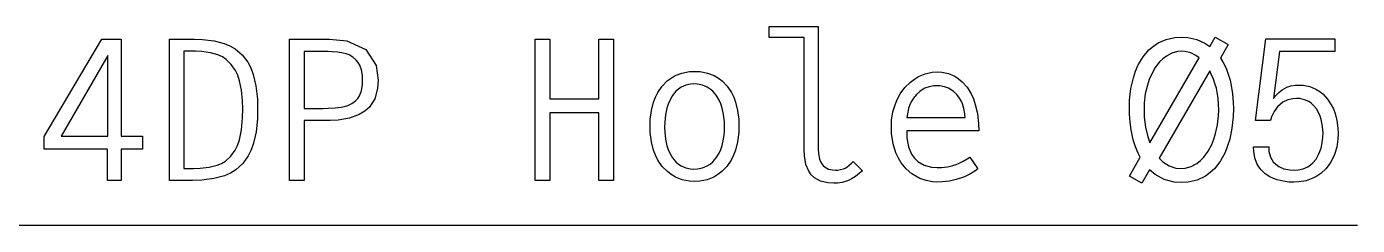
# Model space of a CAD drawing. Header units: millimetres. Extents: x -52 to 387, y -356 to 56.
# Drawn here: x 49.71 to 80.7, y 51 to 55.64 of the extents above; entities that cross this region are included whole.
import ezdxf

# ---------------------------------------------------------------- set-up
doc = ezdxf.new("R2010")
doc.units = ezdxf.units.MM
doc.layers.add('AM_5', color=3, linetype='Continuous', lineweight=25)

msp = doc.modelspace()

# ---------------------------------------------------------------- linework, layer by layer
at = {"layer": 'AM_5'}
msp.add_line((80.7, 51), (27.5, 51), dxfattribs=at)
for points in [[(68.509, 51.989), (68.509, 51.989), (68.372, 51.996), (68.196, 52.037), (68.196, 52.037), (68.057, 52.112), (67.983, 52.181), (67.983, 52.181), (67.924, 52.266), (67.86, 52.425), (67.86, 52.425), (67.826, 52.622), (67.819, 52.773), (67.819, 55.385), (67.005, 55.385), (67.005, 55.644), (68.147, 55.644), (68.147, 52.783), (68.147, 52.783), (68.151, 52.679), (68.175, 52.549), (68.175, 52.549), (68.219, 52.449), (68.26, 52.399), (68.26, 52.399), (68.307, 52.36), (68.387, 52.318), (68.387, 52.318), (68.478, 52.295), (68.545, 52.291), (68.545, 52.291), (68.596, 52.293), (68.667, 52.304), (68.667, 52.304), (68.731, 52.323), (68.77, 52.341), (68.77, 52.341), (68.808, 52.363), (68.865, 52.405), (68.865, 52.405), (68.922, 52.456), (68.961, 52.496), (69.173, 52.275), (69.173, 52.275), (69.108, 52.218), (69.014, 52.144), (69.014, 52.144), (68.923, 52.086), (68.865, 52.056), (68.865, 52.056), (68.804, 52.032), (68.703, 52.005), (68.703, 52.005), (68.591, 51.991), (68.509, 51.989)], [(51.597, 52.778), (50.123, 52.778), (50.123, 53.074), (51.465, 55.349), (51.916, 55.349), (51.916, 53.085), (52.407, 53.085), (52.407, 52.778), (51.916, 52.778), (51.916, 52.05), (51.597, 52.05), (51.597, 52.778)], [(53.039, 55.349), (53.612, 55.349), (53.612, 55.349), (53.809, 55.342), (54.077, 55.31), (54.077, 55.31), (54.31, 55.248), (54.447, 55.192), (54.447, 55.192), (54.57, 55.121), (54.73, 54.985), (54.73, 54.985), (54.86, 54.812), (54.931, 54.678), (54.931, 54.678), (54.988, 54.525), (55.051, 54.26), (55.051, 54.26), (55.085, 53.95), (55.091, 53.72), (55.091, 53.72), (55.085, 53.492), (55.053, 53.185), (55.053, 53.185), (54.995, 52.918), (54.941, 52.763), (54.941, 52.763), (54.874, 52.625), (54.746, 52.446), (54.746, 52.446), (54.585, 52.301), (54.46, 52.224), (54.46, 52.224), (54.318, 52.161), (54.073, 52.094), (54.073, 52.094), (53.788, 52.057), (53.576, 52.05), (53.039, 52.05), (53.039, 55.349)], [(55.834, 55.349), (56.763, 55.349), (56.763, 55.349), (57.17, 55.311), (57.612, 55.11), (57.612, 55.11), (57.85, 54.737), (57.896, 54.393), (57.896, 54.393), (57.883, 54.2), (57.818, 53.956), (57.818, 53.956), (57.696, 53.764), (57.584, 53.666), (57.584, 53.666), (57.452, 53.589), (57.227, 53.505), (57.227, 53.505), (56.97, 53.46), (56.781, 53.451), (56.171, 53.451), (56.171, 52.05), (55.834, 52.05), (55.834, 55.349)], [(61.555, 55.349), (61.892, 55.349), (61.892, 53.956), (63.038, 53.956), (63.038, 55.349), (63.375, 55.349), (63.375, 52.05), (63.038, 52.05), (63.038, 53.633), (61.892, 53.633), (61.892, 52.05), (61.555, 52.05), (61.555, 55.349)], [(75.641, 52.591), (75.641, 52.591), (75.594, 52.686), (75.532, 52.837), (75.532, 52.837), (75.481, 52.999), (75.454, 53.114), (75.454, 53.114), (75.431, 53.232), (75.407, 53.414), (75.407, 53.414), (75.394, 53.602), (75.391, 53.731), (75.391, 53.731), (75.397, 53.926), (75.427, 54.199), (75.427, 54.199), (75.483, 54.45), (75.535, 54.605), (75.535, 54.605), (75.597, 54.748), (75.71, 54.938), (75.71, 54.938), (75.846, 55.098), (75.95, 55.187), (75.95, 55.187), (76.063, 55.262), (76.248, 55.342), (76.248, 55.342), (76.452, 55.386), (76.599, 55.394), (76.599, 55.394), (76.749, 55.386), (76.958, 55.34), (76.958, 55.34), (77.149, 55.254), (77.266, 55.176), (77.391, 55.397), (77.691, 55.224), (77.511, 54.91), (77.511, 54.91), (77.568, 54.819), (77.641, 54.671), (77.641, 54.671), (77.702, 54.507), (77.736, 54.39), (77.736, 54.39), (77.763, 54.267), (77.793, 54.073), (77.793, 54.073), (77.809, 53.869), (77.812, 53.727), (77.812, 53.727), (77.806, 53.539), (77.779, 53.271), (77.779, 53.271), (77.727, 53.018), (77.679, 52.858), (77.679, 52.858), (77.62, 52.707), (77.511, 52.506), (77.511, 52.506), (77.377, 52.333), (77.274, 52.233), (77.274, 52.233), (77.16, 52.149), (76.97, 52.058), (76.97, 52.058), (76.758, 52.009), (76.604, 52), (76.604, 52), (76.433, 52.012), (76.198, 52.074), (76.198, 52.074), (75.988, 52.189), (75.862, 52.296), (75.682, 51.986), (75.391, 52.15), (75.641, 52.591)], [(79.217, 52.009), (79.217, 52.009), (79.115, 52.013), (78.968, 52.031), (78.968, 52.031), (78.831, 52.065), (78.744, 52.097), (78.744, 52.097), (78.663, 52.136), (78.554, 52.208), (78.554, 52.208), (78.46, 52.299), (78.406, 52.368), (78.406, 52.368), (78.361, 52.446), (78.311, 52.577), (78.311, 52.577), (78.285, 52.724), (78.28, 52.833), (78.635, 52.833), (78.635, 52.833), (78.641, 52.73), (78.676, 52.597), (78.676, 52.597), (78.74, 52.488), (78.8, 52.428), (78.8, 52.428), (78.87, 52.379), (78.99, 52.325), (78.99, 52.325), (79.128, 52.297), (79.231, 52.291), (79.231, 52.291), (79.319, 52.296), (79.439, 52.321), (79.439, 52.321), (79.545, 52.368), (79.609, 52.412), (79.609, 52.412), (79.665, 52.463), (79.739, 52.551), (79.739, 52.551), (79.798, 52.653), (79.829, 52.728), (79.829, 52.728), (79.855, 52.808), (79.882, 52.933), (79.882, 52.933), (79.897, 53.064), (79.9, 53.156), (79.9, 53.156), (79.897, 53.239), (79.883, 53.361), (79.883, 53.361), (79.856, 53.477), (79.831, 53.553), (79.831, 53.553), (79.801, 53.624), (79.746, 53.72), (79.746, 53.72), (79.677, 53.803), (79.624, 53.852), (79.624, 53.852), (79.566, 53.893), (79.469, 53.937), (79.469, 53.937), (79.36, 53.961), (79.281, 53.966), (79.281, 53.966), (79.196, 53.96), (79.077, 53.931), (79.077, 53.931), (78.967, 53.877), (78.899, 53.827), (78.899, 53.827), (78.837, 53.767), (78.76, 53.662), (78.76, 53.662), (78.703, 53.539), (78.676, 53.447), (78.33, 53.447), (78.567, 55.358), (80.173, 55.358), (80.173, 55.062), (78.89, 55.062), (78.744, 53.968), (78.744, 53.968), (78.792, 54.027), (78.867, 54.103), (78.867, 54.103), (78.946, 54.167), (79.001, 54.201), (79.001, 54.201), (79.059, 54.229), (79.152, 54.26), (79.152, 54.26), (79.254, 54.276), (79.326, 54.279), (79.326, 54.279), (79.438, 54.273), (79.594, 54.242), (79.594, 54.242), (79.736, 54.183), (79.822, 54.129), (79.822, 54.129), (79.902, 54.065), (80.007, 53.952), (80.007, 53.952), (80.093, 53.82), (80.141, 53.721), (80.141, 53.721), (80.18, 53.615), (80.223, 53.448), (80.223, 53.448), (80.246, 53.271), (80.25, 53.147), (80.25, 53.147), (80.245, 53.016), (80.218, 52.831), (80.218, 52.831), (80.167, 52.66), (80.12, 52.554), (80.12, 52.554), (80.064, 52.455), (79.965, 52.324), (79.965, 52.324), (79.846, 52.214), (79.756, 52.152), (79.756, 52.152), (79.66, 52.101), (79.504, 52.045), (79.504, 52.045), (79.336, 52.015), (79.217, 52.009)], [(51.602, 53.085), (51.602, 54.967), (50.514, 53.085), (51.602, 53.085)], [(53.599, 52.332), (53.599, 52.332), (53.755, 52.337), (53.966, 52.362), (53.966, 52.362), (54.148, 52.408), (54.253, 52.45), (54.253, 52.45), (54.346, 52.505), (54.469, 52.614), (54.469, 52.614), (54.568, 52.757), (54.622, 52.87), (54.622, 52.87), (54.667, 53.001), (54.715, 53.233), (54.715, 53.233), (54.74, 53.51), (54.745, 53.72), (54.745, 53.72), (54.74, 53.909), (54.716, 54.162), (54.716, 54.162), (54.67, 54.38), (54.627, 54.506), (54.627, 54.506), (54.575, 54.617), (54.478, 54.76), (54.478, 54.76), (54.36, 54.874), (54.269, 54.934), (54.269, 54.934), (54.167, 54.981), (53.992, 55.033), (53.992, 55.033), (53.792, 55.061), (53.644, 55.067), (53.376, 55.067), (53.376, 52.332), (53.599, 52.332)], [(56.612, 53.733), (56.612, 53.733), (56.732, 53.735), (56.893, 53.745), (56.893, 53.745), (57.033, 53.762), (57.114, 53.778), (57.114, 53.778), (57.188, 53.8), (57.287, 53.847), (57.287, 53.847), (57.372, 53.913), (57.421, 53.967), (57.421, 53.967), (57.463, 54.03), (57.507, 54.147), (57.507, 54.147), (57.532, 54.289), (57.536, 54.398), (57.536, 54.398), (57.532, 54.499), (57.51, 54.632), (57.51, 54.632), (57.469, 54.744), (57.431, 54.807), (57.431, 54.807), (57.387, 54.862), (57.309, 54.93), (57.309, 54.93), (57.22, 54.981), (57.153, 55.005), (57.153, 55.005), (57.08, 55.024), (56.96, 55.044), (56.96, 55.044), (56.827, 55.055), (56.731, 55.058), (56.171, 55.058), (56.171, 53.733), (56.612, 53.733)], [(75.732, 53.697), (75.732, 53.697), (75.738, 53.53), (75.767, 53.292), (75.767, 53.292), (75.82, 53.07), (75.869, 52.93), (77.016, 54.912), (77.016, 54.912), (76.939, 54.968), (76.819, 55.028), (76.819, 55.028), (76.693, 55.06), (76.606, 55.067), (76.606, 55.067), (76.514, 55.06), (76.38, 55.023), (76.38, 55.023), (76.253, 54.956), (76.172, 54.894), (76.172, 54.894), (76.095, 54.819), (75.992, 54.686), (75.992, 54.686), (75.903, 54.528), (75.852, 54.408), (75.852, 54.408), (75.809, 54.279), (75.762, 54.074), (75.762, 54.074), (75.737, 53.853), (75.732, 53.697)], [(65.265, 52.027), (65.265, 52.027), (65.144, 52.034), (64.974, 52.067), (64.974, 52.067), (64.818, 52.129), (64.721, 52.187), (64.721, 52.187), (64.632, 52.256), (64.513, 52.379), (64.513, 52.379), (64.414, 52.526), (64.358, 52.638), (64.358, 52.638), (64.312, 52.759), (64.262, 52.955), (64.262, 52.955), (64.235, 53.168), (64.23, 53.319), (64.23, 53.319), (64.235, 53.471), (64.261, 53.683), (64.261, 53.683), (64.311, 53.878), (64.356, 53.997), (64.356, 53.997), (64.411, 54.108), (64.509, 54.253), (64.509, 54.253), (64.627, 54.375), (64.717, 54.442), (64.717, 54.442), (64.814, 54.498), (64.972, 54.559), (64.972, 54.559), (65.146, 54.592), (65.27, 54.598), (65.27, 54.598), (65.393, 54.592), (65.565, 54.559), (65.565, 54.559), (65.722, 54.498), (65.819, 54.442), (65.819, 54.442), (65.908, 54.375), (66.025, 54.253), (66.025, 54.253), (66.122, 54.108), (66.176, 53.997), (66.176, 53.997), (66.221, 53.878), (66.269, 53.683), (66.269, 53.683), (66.295, 53.471), (66.3, 53.319), (66.3, 53.319), (66.295, 53.168), (66.268, 52.955), (66.268, 52.955), (66.219, 52.759), (66.173, 52.638), (66.173, 52.638), (66.117, 52.526), (66.019, 52.379), (66.019, 52.379), (65.9, 52.256), (65.811, 52.187), (65.811, 52.187), (65.714, 52.129), (65.557, 52.067), (65.557, 52.067), (65.387, 52.034), (65.265, 52.027)], [(70.908, 52.014), (70.908, 52.014), (70.809, 52.019), (70.661, 52.047), (70.661, 52.047), (70.514, 52.099), (70.417, 52.147), (70.417, 52.147), (70.323, 52.206), (70.194, 52.32), (70.194, 52.32), (70.079, 52.462), (70.011, 52.573), (70.011, 52.573), (69.952, 52.697), (69.889, 52.907), (69.889, 52.907), (69.855, 53.145), (69.848, 53.319), (69.848, 53.319), (69.854, 53.457), (69.884, 53.655), (69.884, 53.655), (69.941, 53.841), (69.994, 53.96), (69.994, 53.96), (70.056, 54.071), (70.164, 54.219), (70.164, 54.219), (70.29, 54.345), (70.384, 54.417), (70.384, 54.417), (70.483, 54.477), (70.638, 54.543), (70.638, 54.543), (70.801, 54.578), (70.913, 54.584), (70.913, 54.584), (71.023, 54.578), (71.179, 54.545), (71.179, 54.545), (71.324, 54.482), (71.414, 54.425), (71.414, 54.425), (71.498, 54.355), (71.61, 54.228), (71.61, 54.228), (71.705, 54.073), (71.758, 53.954), (71.758, 53.954), (71.803, 53.825), (71.851, 53.611), (71.851, 53.611), (71.877, 53.375), (71.882, 53.206), (70.208, 53.206), (70.208, 53.206), (70.212, 53.046), (70.249, 52.837), (70.249, 52.837), (70.32, 52.664), (70.386, 52.569), (70.386, 52.569), (70.467, 52.49), (70.61, 52.405), (70.61, 52.405), (70.783, 52.359), (70.913, 52.35), (70.913, 52.35), (71.015, 52.353), (71.155, 52.368), (71.155, 52.368), (71.28, 52.397), (71.355, 52.423), (71.355, 52.423), (71.425, 52.453), (71.524, 52.503), (71.524, 52.503), (71.616, 52.557), (71.673, 52.596), (71.859, 52.323), (71.859, 52.323), (71.79, 52.271), (71.676, 52.2), (71.676, 52.2), (71.549, 52.138), (71.458, 52.101), (71.458, 52.101), (71.36, 52.07), (71.203, 52.035), (71.203, 52.035), (71.031, 52.017), (70.908, 52.014)], [(76.588, 52.328), (76.588, 52.328), (76.688, 52.335), (76.829, 52.374), (76.829, 52.374), (76.961, 52.446), (77.044, 52.513), (77.044, 52.513), (77.121, 52.592), (77.223, 52.731), (77.223, 52.731), (77.309, 52.893), (77.358, 53.015), (77.358, 53.015), (77.398, 53.144), (77.442, 53.346), (77.442, 53.346), (77.466, 53.56), (77.471, 53.708), (77.471, 53.708), (77.468, 53.813), (77.457, 53.964), (77.457, 53.964), (77.436, 54.109), (77.416, 54.202), (77.416, 54.202), (77.392, 54.292), (77.35, 54.419), (77.35, 54.419), (77.299, 54.536), (77.261, 54.609), (76.081, 52.573), (76.081, 52.573), (76.17, 52.485), (76.315, 52.389), (76.315, 52.389), (76.474, 52.337), (76.588, 52.328)], [(65.251, 52.314), (65.251, 52.314), (65.335, 52.319), (65.452, 52.344), (65.452, 52.344), (65.559, 52.39), (65.626, 52.433), (65.626, 52.433), (65.687, 52.485), (65.768, 52.578), (65.768, 52.578), (65.836, 52.69), (65.875, 52.775), (65.875, 52.775), (65.907, 52.866), (65.941, 53.016), (65.941, 53.016), (65.96, 53.18), (65.963, 53.297), (65.963, 53.297), (65.96, 53.418), (65.942, 53.588), (65.942, 53.588), (65.907, 53.742), (65.876, 53.837), (65.876, 53.837), (65.838, 53.924), (65.77, 54.039), (65.77, 54.039), (65.689, 54.134), (65.628, 54.186), (65.628, 54.186), (65.561, 54.23), (65.454, 54.277), (65.454, 54.277), (65.336, 54.302), (65.251, 54.307), (65.251, 54.307), (65.171, 54.302), (65.059, 54.276), (65.059, 54.276), (64.956, 54.229), (64.892, 54.185), (64.892, 54.185), (64.833, 54.132), (64.755, 54.036), (64.755, 54.036), (64.689, 53.921), (64.652, 53.834), (64.652, 53.834), (64.621, 53.738), (64.588, 53.583), (64.588, 53.583), (64.57, 53.414), (64.567, 53.292), (64.567, 53.292), (64.57, 53.175), (64.588, 53.012), (64.588, 53.012), (64.621, 52.863), (64.652, 52.771), (64.652, 52.771), (64.689, 52.687), (64.755, 52.576), (64.755, 52.576), (64.833, 52.484), (64.892, 52.432), (64.892, 52.432), (64.956, 52.39), (65.059, 52.343), (65.059, 52.343), (65.171, 52.319), (65.251, 52.314)], [(71.563, 53.52), (71.563, 53.52), (71.558, 53.606), (71.537, 53.727), (71.537, 53.727), (71.502, 53.839), (71.471, 53.909), (71.471, 53.909), (71.435, 53.973), (71.371, 54.058), (71.371, 54.058), (71.295, 54.129), (71.239, 54.169), (71.239, 54.169), (71.179, 54.202), (71.083, 54.238), (71.083, 54.238), (70.98, 54.258), (70.908, 54.261), (70.908, 54.261), (70.835, 54.258), (70.73, 54.238), (70.73, 54.238), (70.631, 54.202), (70.568, 54.169), (70.568, 54.169), (70.509, 54.129), (70.43, 54.058), (70.43, 54.058), (70.361, 53.973), (70.321, 53.909), (70.321, 53.909), (70.287, 53.839), (70.247, 53.727), (70.247, 53.727), (70.222, 53.606), (70.212, 53.52), (71.563, 53.52)]]:
    msp.add_lwpolyline(points, dxfattribs=at)

doc.saveas('drawing.dxf')
